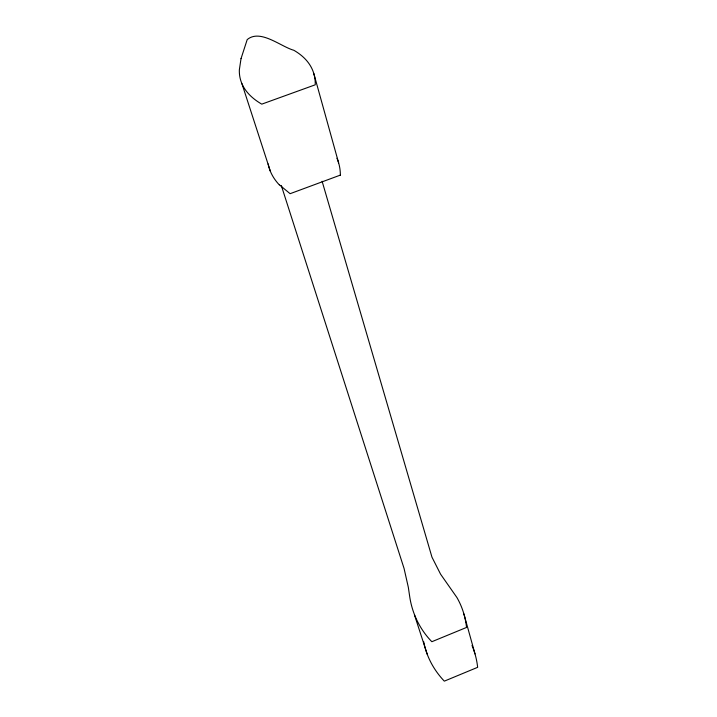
<?xml version="1.0" encoding="UTF-8"?>
<svg xmlns="http://www.w3.org/2000/svg" width="717" height="717" viewBox="0 0 717 717"><rect width="100%" height="100%" fill="white"/><g stroke="black" fill="none" stroke-linecap="round" stroke-linejoin="round"><path stroke-width="1.08" d="M340.414 175.082L290.107 193.698L279.379 184.807M281.333 185.578L404.056 568.438L408.323 587.286L409.64 596.177C412.087 613.259 419.768 629.338 431.84 641.715L466.534 627.447A118.377 94.088 -24.4 0 0 456.899 597.485L440.588 574.192L431.966 557.163L322.103 181.249M241.934 83.71L270.381 171.273M414.435 614.827L427.26 654.325M313.777 73.448L338.639 162.947M463.899 613.958L475.004 653.922M423.702 641.724A112.372 90.996 -8.8 0 0 444.316 681.15L477.647 667.321A113.922 93.542 -25.3 0 0 472.01 645.47M279.28 184.843A166.147 80.331 -13.9 0 1 268.149 163.915M336.945 158.26A169.122 83.405 -20.1 0 1 340.36 175.1M241.029 58.624L239.353 69.791A175.584 74.38 -14.1 0 0 261.777 104.144L315.238 84.803A179.384 77.696 -19.7 0 0 293.818 50.271C280.75 46.632 260.244 28.671 247.204 39.596L241.029 58.624"/></g></svg>
